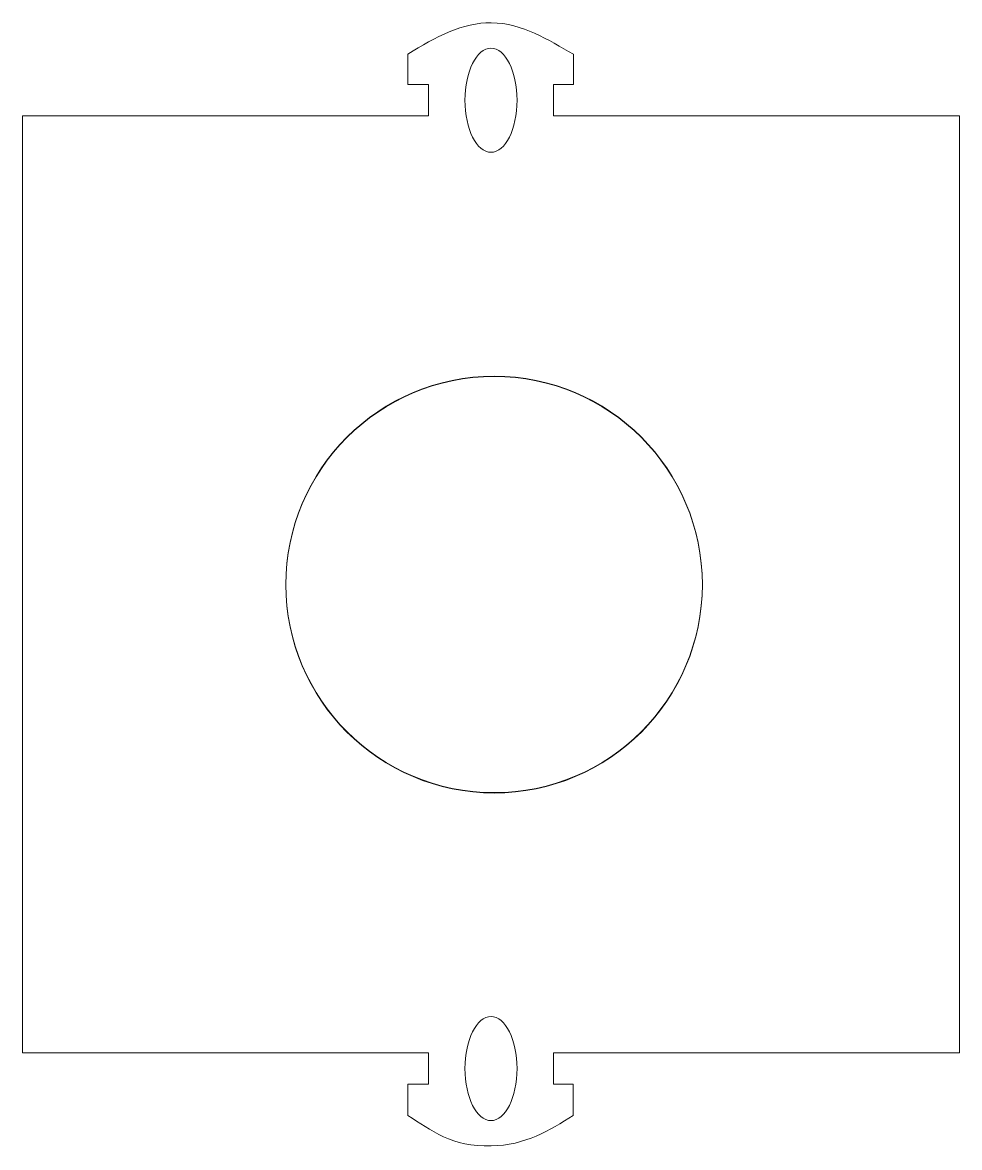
# Model space of a CAD drawing. Header units: millimetres. Extents: x -266 to 258, y -255 to 79.
# Drawn here: x 166.4 to 256.4, y -35.4 to 72.6 of the extents above; entities that cross this region are included whole.
import ezdxf

# ---------------------------------------------------------------- set-up
doc = ezdxf.new("R2010")
doc.units = ezdxf.units.MM
doc.header["$MEASUREMENT"] = 0
doc.layers.add('Layer 1', color=7, linetype='Continuous')

msp = doc.modelspace()

# ---------------------------------------------------------------- linework, layer by layer
at = {"layer": 'Layer 1', "lineweight": 9}
for points, knots in [([(166.419, -26.3491), (166.419, -26.3491), (205.4104, -26.3491), (205.4104, -26.3491), (205.4104, -26.3491), (205.4104, -26.3491), (205.4104, -29.3491), (205.4104, -29.3491), (205.4104, -29.3491), (205.4104, -29.3491), (203.4253, -29.3491), (203.4253, -29.3491), (203.4253, -29.3491), (203.4253, -29.3491), (203.4253, -32.3566), (203.4253, -32.3566), (203.4253, -32.3566), (205.6523, -33.753), (207.7027, -35.432), (211.429, -35.263), (211.429, -35.263), (214.6996, -35.263), (217.0662, -33.753), (219.3225, -32.3566), (219.3225, -32.3566), (219.3225, -32.3566), (219.3225, -29.3491), (219.3225, -29.3491), (219.3225, -29.3491), (219.3225, -29.3491), (217.4083, -29.3498), (217.4083, -29.3498), (217.4083, -29.3498), (217.4083, -29.3498), (217.4104, -26.3491), (217.4104, -26.3491), (217.4104, -26.3491), (217.4104, -26.3491), (256.419, -26.3491), (256.419, -26.3491), (256.419, -26.3491), (256.419, -26.3491), (256.419, 63.6509), (256.419, 63.6509), (256.419, 63.6509), (256.419, 63.6509), (217.4104, 63.6509), (217.4104, 63.6509), (217.4104, 63.6509), (217.4104, 63.6509), (217.4212, 66.6779), (217.4212, 66.6779), (217.4212, 66.6779), (217.4212, 66.6779), (219.3354, 66.6772), (219.3354, 66.6772), (219.3354, 66.6772), (219.3354, 66.6772), (219.3354, 69.5847), (219.3354, 69.5847), (219.3354, 69.5847), (216.8885, 70.9329), (214.4719, 72.5615), (211.4419, 72.5911), (211.4419, 72.5911), (208.741, 72.6174), (206.0758, 71.2499), (203.4382, 69.5847), (203.4382, 69.5847), (203.4382, 69.5847), (203.4382, 66.6772), (203.4382, 66.6772), (203.4382, 66.6772), (203.4382, 66.6772), (205.4104, 66.6509), (205.4104, 66.6509), (205.4104, 66.6509), (205.4104, 66.6509), (205.4104, 63.6509), (205.4104, 63.6509), (205.4104, 63.6509), (205.4104, 63.6509), (166.419, 63.6509), (166.419, 63.6509), (166.419, 63.6509), (166.419, 33.6509), (166.419, 3.6509), (166.419, -26.3491)], [0, 0, 0, 0, 0.04347826, 0.04347826, 0.04347826, 0.04347826, 0.08695652, 0.08695652, 0.08695652, 0.08695652, 0.13043478, 0.13043478, 0.13043478, 0.13043478, 0.17391304, 0.17391304, 0.17391304, 0.17391304, 0.2173913, 0.2173913, 0.2173913, 0.2173913, 0.26086957, 0.26086957, 0.26086957, 0.26086957, 0.30434783, 0.30434783, 0.30434783, 0.30434783, 0.34782609, 0.34782609, 0.34782609, 0.34782609, 0.39130435, 0.39130435, 0.39130435, 0.39130435, 0.43478261, 0.43478261, 0.43478261, 0.43478261, 0.47826087, 0.47826087, 0.47826087, 0.47826087, 0.52173913, 0.52173913, 0.52173913, 0.52173913, 0.56521739, 0.56521739, 0.56521739, 0.56521739, 0.60869565, 0.60869565, 0.60869565, 0.60869565, 0.65217391, 0.65217391, 0.65217391, 0.65217391, 0.69565217, 0.69565217, 0.69565217, 0.69565217, 0.73913043, 0.73913043, 0.73913043, 0.73913043, 0.7826087, 0.7826087, 0.7826087, 0.7826087, 0.82608696, 0.82608696, 0.82608696, 0.82608696, 0.86956522, 0.86956522, 0.86956522, 0.86956522, 0.91304348, 0.91304348, 0.91304348, 0.91304348, 1, 1, 1, 1]), ([(211.4189, 60.1509), (212.7996, 60.1509), (213.9189, 62.3895), (213.9189, 65.1509), (213.9189, 65.1509), (213.9189, 67.9123), (212.7996, 70.1509), (211.4189, 70.1509), (211.4189, 70.1509), (210.0382, 70.1509), (208.9189, 67.9123), (208.9189, 65.1509), (208.9189, 65.1509), (208.9189, 62.3895), (210.0382, 60.1509), (211.4189, 60.1509)], [0, 0, 0, 0, 0.2, 0.2, 0.2, 0.2, 0.4, 0.4, 0.4, 0.4, 0.6, 0.6, 0.6, 0.6, 1, 1, 1, 1]), ([(211.719, -1.3491), (222.7647, -1.3491), (231.719, 7.6052), (231.719, 18.6509), (231.719, 18.6509), (231.719, 29.6966), (222.7647, 38.6509), (211.719, 38.6509), (211.719, 38.6509), (200.6733, 38.6509), (191.719, 29.6966), (191.719, 18.6509), (191.719, 18.6509), (191.719, 7.6052), (200.6733, -1.3491), (211.719, -1.3491)], [0, 0, 0, 0, 0.2, 0.2, 0.2, 0.2, 0.4, 0.4, 0.4, 0.4, 0.6, 0.6, 0.6, 0.6, 1, 1, 1, 1]), ([(211.719, 38.6141), (222.7647, 38.6141), (231.719, 29.6598), (231.719, 18.6141), (231.719, 18.6141), (231.719, 7.5684), (222.7647, -1.3859), (211.719, -1.3859), (211.719, -1.3859), (200.6733, -1.3859), (191.719, 7.5684), (191.719, 18.6141), (191.719, 18.6141), (191.719, 29.6598), (200.6733, 38.6141), (211.719, 38.6141)], [0, 0, 0, 0, 0.2, 0.2, 0.2, 0.2, 0.4, 0.4, 0.4, 0.4, 0.6, 0.6, 0.6, 0.6, 1, 1, 1, 1]), ([(211.419, -32.8491), (212.7997, -32.8491), (213.919, -30.6105), (213.919, -27.8491), (213.919, -27.8491), (213.919, -25.0877), (212.7997, -22.8491), (211.419, -22.8491), (211.419, -22.8491), (210.0383, -22.8491), (208.919, -25.0877), (208.919, -27.8491), (208.919, -27.8491), (208.919, -30.6105), (210.0383, -32.8491), (211.419, -32.8491)], [0, 0, 0, 0, 0.2, 0.2, 0.2, 0.2, 0.4, 0.4, 0.4, 0.4, 0.6, 0.6, 0.6, 0.6, 1, 1, 1, 1])]:
    msp.add_open_spline(points, degree=3, knots=knots, dxfattribs=at)

doc.saveas('drawing.dxf')
